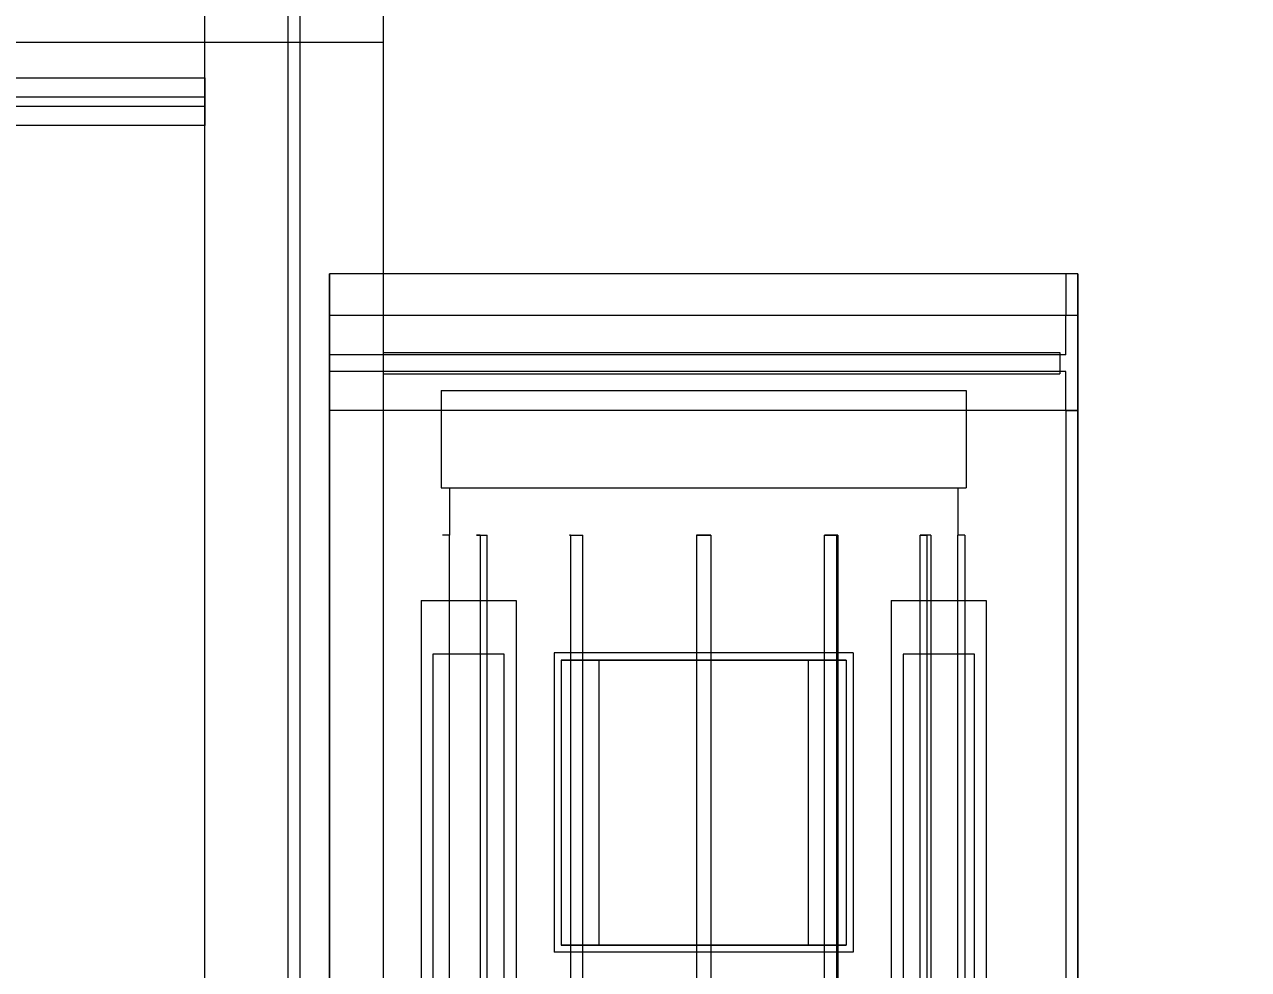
# Model space of a CAD drawing. Header units: millimetres. Extents: x -191664 to 191490, y -197311 to 10263.
# Drawn here: x 1973 to 3004, y -111470 to -110675 of the extents above; entities that cross this region are included whole.
import ezdxf

# ---------------------------------------------------------------- set-up
doc = ezdxf.new("R2010")
doc.units = ezdxf.units.MM
doc.layers.add('DET_briquetadora_superior', color=7, linetype='Continuous', lineweight=0)
doc.layers.add('R15_COTAS_TRANSPORTE_P', color=1, linetype='Continuous', lineweight=0)
doc.dimstyles.new('PLANTA_20', dxfattribs={"dimtxt": 50, "dimasz": 30, "dimexe": 30, "dimexo": 16, "dimgap": 20, "dimtad": 1, "dimtih": 1, "dimtoh": 1, "dimdec": 1, "dimzin": 0, "dimdsep": 46, "dimcen": 0.09, "dimadec": 0, "dimazin": 0, "dimtfac": 1, "dimtdec": 4, "dimtofl": 0, "dimtmove": 0, "dimatfit": 3, "dimfxl": 1, "dimtolj": 1, "dimtzin": 0, "dimarcsym": 0})

# ---------------------------------------------------------------- blocks, each defined once
blk = doc.blocks.new('*D133')
at = {"layer": 'Defpoints', "color": 0, "transparency": 16777216}
for p in [(439.7, -194148), (217.9, -194406.1), (-500, -194490), (-500, -194490), (500, -194490)]:
    blk.add_point(p, dxfattribs=at)
at = {"layer": 'R15_COTAS_TRANSPORTE_P', "color": 0, "lineweight": -2, "transparency": 16777216}
blk.add_arc((-500, -194490), 722.8, 2.3783, 17.6217, dxfattribs=at)
at = {"layer": 'R15_COTAS_TRANSPORTE_P', "color": 0, "transparency": 16777216}
for points in [[(184.1, -194272.8), (193.6, -194269.6), (179.2, -194242.8)], [(227.1, -194459.9), (217.2, -194460.1), (222.8, -194490)]]:
    blk.add_solid(points, dxfattribs=at)

msp = doc.modelspace()

# ---------------------------------------------------------------- linework, layer by layer
at = {"layer": 'DET_briquetadora_superior', "color": 251, "true_color": 0x53616b}
for p, q in [((2125, -111560), (2125, -109740)), ((2195, -111560), (2195, -109740)), ((2205, -109740), (2205, -111560)), ((2275, -109740), (2275, -111560)), ((75, -110690), (2275, -110690)), ((2275, -110690), (2275, -111710)), ((225, -110720), (2125, -110720)), ((2125, -110720), (2125, -110760)), ((225, -110736), (2125, -110736)), ((2125, -110736), (2125, -110744)), ((2125, -110744), (225, -110744)), ((2125, -110760), (225, -110760))]:
    msp.add_line(p, q, dxfattribs=at)
at = {"layer": 'DET_briquetadora_superior', "color": 252, "true_color": 0x7f959c}
for p, q in [((2230, -110885), (2230, -111675)), ((2230, -110920), (2230, -110885)), ((2850, -110885), (2230, -110885)), ((2860, -110885), (2230, -110885)), ((2850, -110885), (2850, -110920)), ((2860, -110885), (2850, -110885)), ((2860, -110920), (2860, -110885)), ((2860, -110885), (2860, -111675)), ((2860, -110920), (2230, -110920)), ((2850, -110920), (2230, -110920)), ((2230, -110920), (2230, -110953)), ((2230, -111000), (2230, -110920)), ((2860, -110920), (2850, -110920)), ((2850, -110953), (2850, -110920)), ((2860, -111000), (2860, -110920)), ((2850, -110953), (2230, -110953)), ((2275, -110951), (2845, -110951)), ((2275, -110951), (2275, -110969)), ((2845, -110951), (2845, -110969)), ((2850, -110967), (2230, -110967)), ((2230, -110967), (2230, -111000)), ((2275, -110969), (2845, -110969)), ((2850, -111000), (2850, -110967)), ((2850, -111000), (2230, -111000)), ((2860, -111000), (2230, -111000)), ((2230, -111555), (2230, -111000)), ((2850, -111000), (2860, -111000)), ((2850, -111000), (2850, -111555)), ((2860, -111555), (2860, -111000))]:
    msp.add_line(p, q, dxfattribs=at)
at = {"layer": 'DET_briquetadora_superior', "color": 127, "true_color": 0x587e77}
for p, q in [((2324, -110983), (2324.89, -110983)), ((2324, -110983), (2324, -111065)), ((2324.89, -110983), (2327.55, -110983)), ((2327.55, -110983), (2331.96, -110983)), ((2331.96, -110983), (2338.09, -110983)), ((2338.09, -110983), (2345.89, -110983)), ((2345.89, -110983), (2355.28, -110983)), ((2355.28, -110983), (2366.21, -110983)), ((2366.21, -110983), (2378.57, -110983)), ((2378.57, -110983), (2392.28, -110983)), ((2392.28, -110983), (2407.21, -110983)), ((2407.21, -110983), (2423.25, -110983)), ((2423.25, -110983), (2440.28, -110983)), ((2440.28, -110983), (2458.14, -110983)), ((2458.14, -110983), (2476.71, -110983)), ((2476.71, -110983), (2495.82, -110983)), ((2495.82, -110983), (2515.33, -110983)), ((2515.33, -110983), (2535.08, -110983)), ((2535.08, -110983), (2554.92, -110983)), ((2554.92, -110983), (2574.67, -110983)), ((2574.67, -110983), (2594.18, -110983)), ((2594.18, -110983), (2613.29, -110983)), ((2613.29, -110983), (2631.86, -110983)), ((2631.86, -110983), (2649.72, -110983)), ((2649.72, -110983), (2666.75, -110983)), ((2666.75, -110983), (2682.79, -110983)), ((2682.79, -110983), (2697.72, -110983)), ((2697.72, -110983), (2711.43, -110983)), ((2711.43, -110983), (2723.79, -110983)), ((2723.79, -110983), (2734.72, -110983)), ((2734.72, -110983), (2744.11, -110983)), ((2744.11, -110983), (2751.91, -110983)), ((2751.91, -110983), (2758.04, -110983)), ((2758.04, -110983), (2762.45, -110983)), ((2762.45, -110983), (2765.11, -110983)), ((2765.11, -110983), (2766, -110983)), ((2766, -110983), (2766, -111065)), ((2324, -111065), (2324.89, -111065)), ((2324.89, -111065), (2327.55, -111065)), ((2327.55, -111065), (2331.96, -111065)), ((2331, -111065), (2331.91, -111065)), ((2331, -111065), (2331, -111105)), ((2331.91, -111065), (2334.64, -111065)), ((2331.96, -111065), (2338.09, -111065)), ((2334.64, -111065), (2339.17, -111065)), ((2338.09, -111065), (2345.89, -111065)), ((2339.17, -111065), (2345.45, -111065)), ((2345.45, -111065), (2353.44, -111065)), ((2345.89, -111065), (2355.28, -111065)), ((2353.44, -111065), (2363.05, -111065)), ((2355.28, -111065), (2366.21, -111065)), ((2363.05, -111065), (2374.22, -111065)), ((2366.21, -111065), (2378.57, -111065)), ((2374.22, -111065), (2386.85, -111065)), ((2378.57, -111065), (2392.28, -111065)), ((2386.85, -111065), (2400.83, -111065)), ((2392.28, -111065), (2407.21, -111065)), ((2400.83, -111065), (2416.04, -111065)), ((2407.21, -111065), (2423.25, -111065)), ((2416.04, -111065), (2432.34, -111065)), ((2423.25, -111065), (2440.28, -111065)), ((2432.34, -111065), (2449.61, -111065)), ((2440.28, -111065), (2458.14, -111065)), ((2449.61, -111065), (2467.69, -111065)), ((2458.14, -111065), (2476.71, -111065)), ((2467.69, -111065), (2486.44, -111065)), ((2476.71, -111065), (2495.82, -111065)), ((2486.44, -111065), (2505.68, -111065)), ((2495.82, -111065), (2515.33, -111065)), ((2505.68, -111065), (2525.25, -111065)), ((2515.33, -111065), (2535.08, -111065)), ((2525.25, -111065), (2545, -111065)), ((2535.08, -111065), (2554.92, -111065)), ((2545, -111065), (2564.75, -111065)), ((2554.92, -111065), (2574.67, -111065)), ((2564.75, -111065), (2584.32, -111065)), ((2574.67, -111065), (2594.18, -111065)), ((2584.32, -111065), (2603.56, -111065)), ((2594.18, -111065), (2613.29, -111065)), ((2603.56, -111065), (2622.31, -111065)), ((2613.29, -111065), (2631.86, -111065)), ((2622.31, -111065), (2640.39, -111065)), ((2631.86, -111065), (2649.72, -111065)), ((2640.39, -111065), (2657.66, -111065)), ((2649.72, -111065), (2666.75, -111065)), ((2657.66, -111065), (2673.96, -111065)), ((2666.75, -111065), (2682.79, -111065)), ((2673.96, -111065), (2689.17, -111065)), ((2682.79, -111065), (2697.72, -111065)), ((2689.17, -111065), (2703.15, -111065)), ((2697.72, -111065), (2711.43, -111065)), ((2703.15, -111065), (2715.78, -111065)), ((2711.43, -111065), (2723.79, -111065)), ((2715.78, -111065), (2726.95, -111065)), ((2723.79, -111065), (2734.72, -111065)), ((2726.95, -111065), (2736.56, -111065)), ((2734.72, -111065), (2744.11, -111065)), ((2736.56, -111065), (2744.55, -111065)), ((2744.11, -111065), (2751.91, -111065)), ((2744.55, -111065), (2750.83, -111065)), ((2750.83, -111065), (2755.36, -111065)), ((2751.91, -111065), (2758.04, -111065)), ((2755.36, -111065), (2758.09, -111065)), ((2758.04, -111065), (2762.45, -111065)), ((2758.09, -111065), (2759, -111065)), ((2759, -111065), (2759, -111105)), ((2762.45, -111065), (2765.11, -111065)), ((2765.11, -111065), (2766, -111065)), ((2326.33, -111105), (2325.15, -111105)), ((2328.45, -111105), (2326.33, -111105)), ((2331.08, -111105), (2328.45, -111105)), ((2331.02, -111105), (2331.03, -111105)), ((2331.03, -111105), (2331.04, -111105)), ((2331.04, -111105), (2331.06, -111105)), ((2331.06, -111105), (2331.08, -111105)), ((2331.08, -111615), (2331.08, -111105)), ((2354.75, -111105), (2353.74, -111105)), ((2353.74, -111105), (2353.93, -111105)), ((2353.93, -111105), (2355.28, -111105)), ((2356.74, -111105), (2354.75, -111105)), ((2355.28, -111105), (2357.51, -111105)), ((2356.74, -111105), (2356.74, -111615)), ((2356.74, -111105), (2357.56, -111105)), ((2357.51, -111105), (2360.18, -111105)), ((2357.56, -111105), (2358.4, -111105)), ((2358.4, -111105), (2359.24, -111105)), ((2359.24, -111105), (2360.1, -111105)), ((2360.1, -111105), (2360.97, -111105)), ((2360.18, -111105), (2362.74, -111105)), ((2360.97, -111105), (2361.85, -111105)), ((2361.85, -111105), (2362.74, -111105)), ((2362.74, -111615), (2362.74, -111105)), ((2432.85, -111105), (2432.02, -111105)), ((2432.02, -111105), (2432.4, -111105)), ((2432.4, -111105), (2433.91, -111105)), ((2432.85, -111105), (2432.85, -111615)), ((2432.85, -111105), (2434.31, -111105)), ((2433.91, -111105), (2436.24, -111105)), ((2434.31, -111105), (2435.78, -111105)), ((2435.78, -111105), (2437.26, -111105)), ((2436.24, -111105), (2438.93, -111105)), ((2437.26, -111105), (2438.74, -111105)), ((2438.74, -111105), (2440.23, -111105)), ((2438.93, -111105), (2441.43, -111105)), ((2440.23, -111105), (2441.73, -111105)), ((2441.43, -111105), (2443.24, -111105)), ((2441.73, -111105), (2443.24, -111105)), ((2443.24, -111615), (2443.24, -111105)), ((2539, -111105), (2539, -111615)), ((2539.59, -111105), (2539, -111105)), ((2539, -111105), (2539, -111210)), ((2539, -111105), (2540.71, -111105)), ((2541.26, -111105), (2539.59, -111105)), ((2540.71, -111105), (2542.43, -111105)), ((2543.66, -111105), (2541.26, -111105)), ((2542.43, -111105), (2544.14, -111105)), ((2546.34, -111105), (2543.66, -111105)), ((2544.14, -111105), (2545.86, -111105)), ((2545.86, -111105), (2547.57, -111105)), ((2548.74, -111105), (2546.34, -111105)), ((2547.57, -111105), (2549.29, -111105)), ((2550.41, -111105), (2548.74, -111105)), ((2549.29, -111105), (2551, -111105)), ((2551, -111105), (2550.41, -111105)), ((2551, -111105), (2551, -111615)), ((2551, -111105), (2551, -111210)), ((2648.2, -111105), (2646.76, -111105)), ((2646.76, -111615), (2646.76, -111105)), ((2646.76, -111105), (2648.27, -111105)), ((2650.17, -111105), (2648.2, -111105)), ((2648.27, -111105), (2649.77, -111105)), ((2649.77, -111105), (2651.26, -111105)), ((2652.4, -111105), (2650.17, -111105)), ((2651.26, -111105), (2652.74, -111105)), ((2654.57, -111105), (2652.4, -111105)), ((2652.74, -111105), (2654.22, -111105)), ((2654.22, -111105), (2655.69, -111105)), ((2656.38, -111105), (2654.57, -111105)), ((2655.69, -111105), (2657.15, -111105)), ((2657.58, -111105), (2656.38, -111105)), ((2657.37, -111105), (2657.15, -111105)), ((2657.15, -111615), (2657.15, -111105)), ((2657.56, -111105), (2657.37, -111105)), ((2657.72, -111105), (2657.56, -111105)), ((2658, -111105), (2657.58, -111105)), ((2657.84, -111105), (2657.72, -111105)), ((2657.93, -111105), (2657.84, -111105)), ((2657.98, -111105), (2657.93, -111105)), ((2658, -111105), (2657.98, -111105)), ((2658, -111105), (2658, -111615)), ((2728.92, -111105), (2727.26, -111105)), ((2727.26, -111615), (2727.26, -111105)), ((2727.26, -111105), (2728.15, -111105)), ((2728.15, -111105), (2729.03, -111105)), ((2730.72, -111105), (2728.92, -111105)), ((2729.03, -111105), (2729.9, -111105)), ((2729.9, -111105), (2730.76, -111105)), ((2732.48, -111105), (2730.72, -111105)), ((2730.76, -111105), (2731.6, -111105)), ((2731.6, -111105), (2732.44, -111105)), ((2732.44, -111105), (2733.26, -111105)), ((2734.04, -111105), (2732.48, -111105)), ((2734.01, -111105), (2733.26, -111105)), ((2733.26, -111615), (2733.26, -111105)), ((2734.69, -111105), (2734.01, -111105)), ((2735.27, -111105), (2734.04, -111105)), ((2735.26, -111105), (2734.69, -111105)), ((2735.72, -111105), (2735.26, -111105)), ((2736.06, -111105), (2735.27, -111105)), ((2736.06, -111105), (2735.72, -111105)), ((2736.33, -111105), (2736.06, -111105)), ((2736.26, -111105), (2736.06, -111105)), ((2736.33, -111105), (2736.26, -111105)), ((2736.33, -111105), (2736.33, -111615)), ((2760.26, -111105), (2758.92, -111105)), ((2758.92, -111615), (2758.92, -111105)), ((2758.92, -111105), (2758.94, -111105)), ((2758.94, -111105), (2758.96, -111105)), ((2758.96, -111105), (2758.97, -111105)), ((2758.97, -111105), (2758.98, -111105)), ((2761.55, -111105), (2760.26, -111105)), ((2762.7, -111105), (2761.55, -111105)), ((2763.67, -111105), (2762.7, -111105)), ((2764.4, -111105), (2763.67, -111105)), ((2764.85, -111105), (2764.4, -111105)), ((2765, -111105), (2764.85, -111105)), ((2765, -111105), (2765, -111615)), ((2307, -111160), (2387, -111160)), ((2307, -111160), (2307, -111525)), ((2387, -111160), (2387, -111525)), ((2703, -111160), (2783, -111160)), ((2703, -111160), (2703, -111525)), ((2783, -111160), (2783, -111525)), ((2419, -111204), (2419, -111456)), ((2671, -111204), (2419, -111204)), ((2671, -111204), (2671, -111456)), ((2377, -111205), (2317, -111205)), ((2317, -111205), (2317, -111485)), ((2377, -111485), (2377, -111205)), ((2456.85, -111210), (2425, -111210)), ((2425, -111210), (2425, -111450)), ((2425, -111210), (2665, -111210)), ((2456.85, -111210), (2456.85, -111450)), ((2468.03, -111210), (2456.85, -111210)), ((2479.46, -111210), (2468.03, -111210)), ((2491.1, -111210), (2479.46, -111210)), ((2502.91, -111210), (2491.1, -111210)), ((2514.86, -111210), (2502.91, -111210)), ((2526.9, -111210), (2514.86, -111210)), ((2539, -111210), (2526.9, -111210)), ((2539.59, -111210), (2539, -111210)), ((2541.26, -111210), (2539.59, -111210)), ((2543.66, -111210), (2541.26, -111210)), ((2546.34, -111210), (2543.66, -111210)), ((2548.74, -111210), (2546.34, -111210)), ((2550.41, -111210), (2548.74, -111210)), ((2551, -111210), (2550.41, -111210)), ((2563.1, -111210), (2551, -111210)), ((2575.14, -111210), (2563.1, -111210)), ((2587.09, -111210), (2575.14, -111210)), ((2598.9, -111210), (2587.09, -111210)), ((2610.54, -111210), (2598.9, -111210)), ((2621.97, -111210), (2610.54, -111210)), ((2633.15, -111210), (2621.97, -111210)), ((2633.15, -111450), (2633.15, -111210)), ((2665, -111210), (2633.15, -111210)), ((2665, -111210), (2665, -111450)), ((2773, -111205), (2713, -111205)), ((2713, -111205), (2713, -111485)), ((2773, -111485), (2773, -111205)), ((2456.85, -111450), (2425, -111450)), ((2425, -111450), (2665, -111450)), ((2468.03, -111450), (2456.85, -111450)), ((2479.46, -111450), (2468.03, -111450)), ((2491.1, -111450), (2479.46, -111450)), ((2502.91, -111450), (2491.1, -111450)), ((2514.86, -111450), (2502.91, -111450)), ((2526.9, -111450), (2514.86, -111450)), ((2539, -111450), (2526.9, -111450)), ((2539.59, -111450), (2539, -111450)), ((2539, -111450), (2539, -111615)), ((2541.26, -111450), (2539.59, -111450)), ((2543.66, -111450), (2541.26, -111450)), ((2546.34, -111450), (2543.66, -111450)), ((2548.74, -111450), (2546.34, -111450)), ((2550.41, -111450), (2548.74, -111450)), ((2551, -111450), (2550.41, -111450)), ((2551, -111450), (2551, -111615)), ((2563.1, -111450), (2551, -111450)), ((2575.14, -111450), (2563.1, -111450)), ((2587.09, -111450), (2575.14, -111450)), ((2598.9, -111450), (2587.09, -111450)), ((2610.54, -111450), (2598.9, -111450)), ((2621.97, -111450), (2610.54, -111450)), ((2633.15, -111450), (2621.97, -111450)), ((2665, -111450), (2633.15, -111450)), ((2671, -111456), (2419, -111456))]:
    msp.add_line(p, q, dxfattribs=at)

# ---------------------------------------------------------------- dimensions: what is measured, and where the dimension line sits
at = {"layer": 'R15_COTAS_TRANSPORTE_P'}
dim = msp.add_angular_dim_2l(base=(217.89, -194406.09), line1=((-500, -194490), (500, -194490)), line2=((-500, -194490), (439.69, -194147.98)), dimstyle='PLANTA_20', dxfattribs=at)
dim.commit()
dim.dimension.update_dxf_attribs({"geometry": '*D133', "text_midpoint": (191490.46, -33543.69)})

doc.saveas('drawing.dxf')
